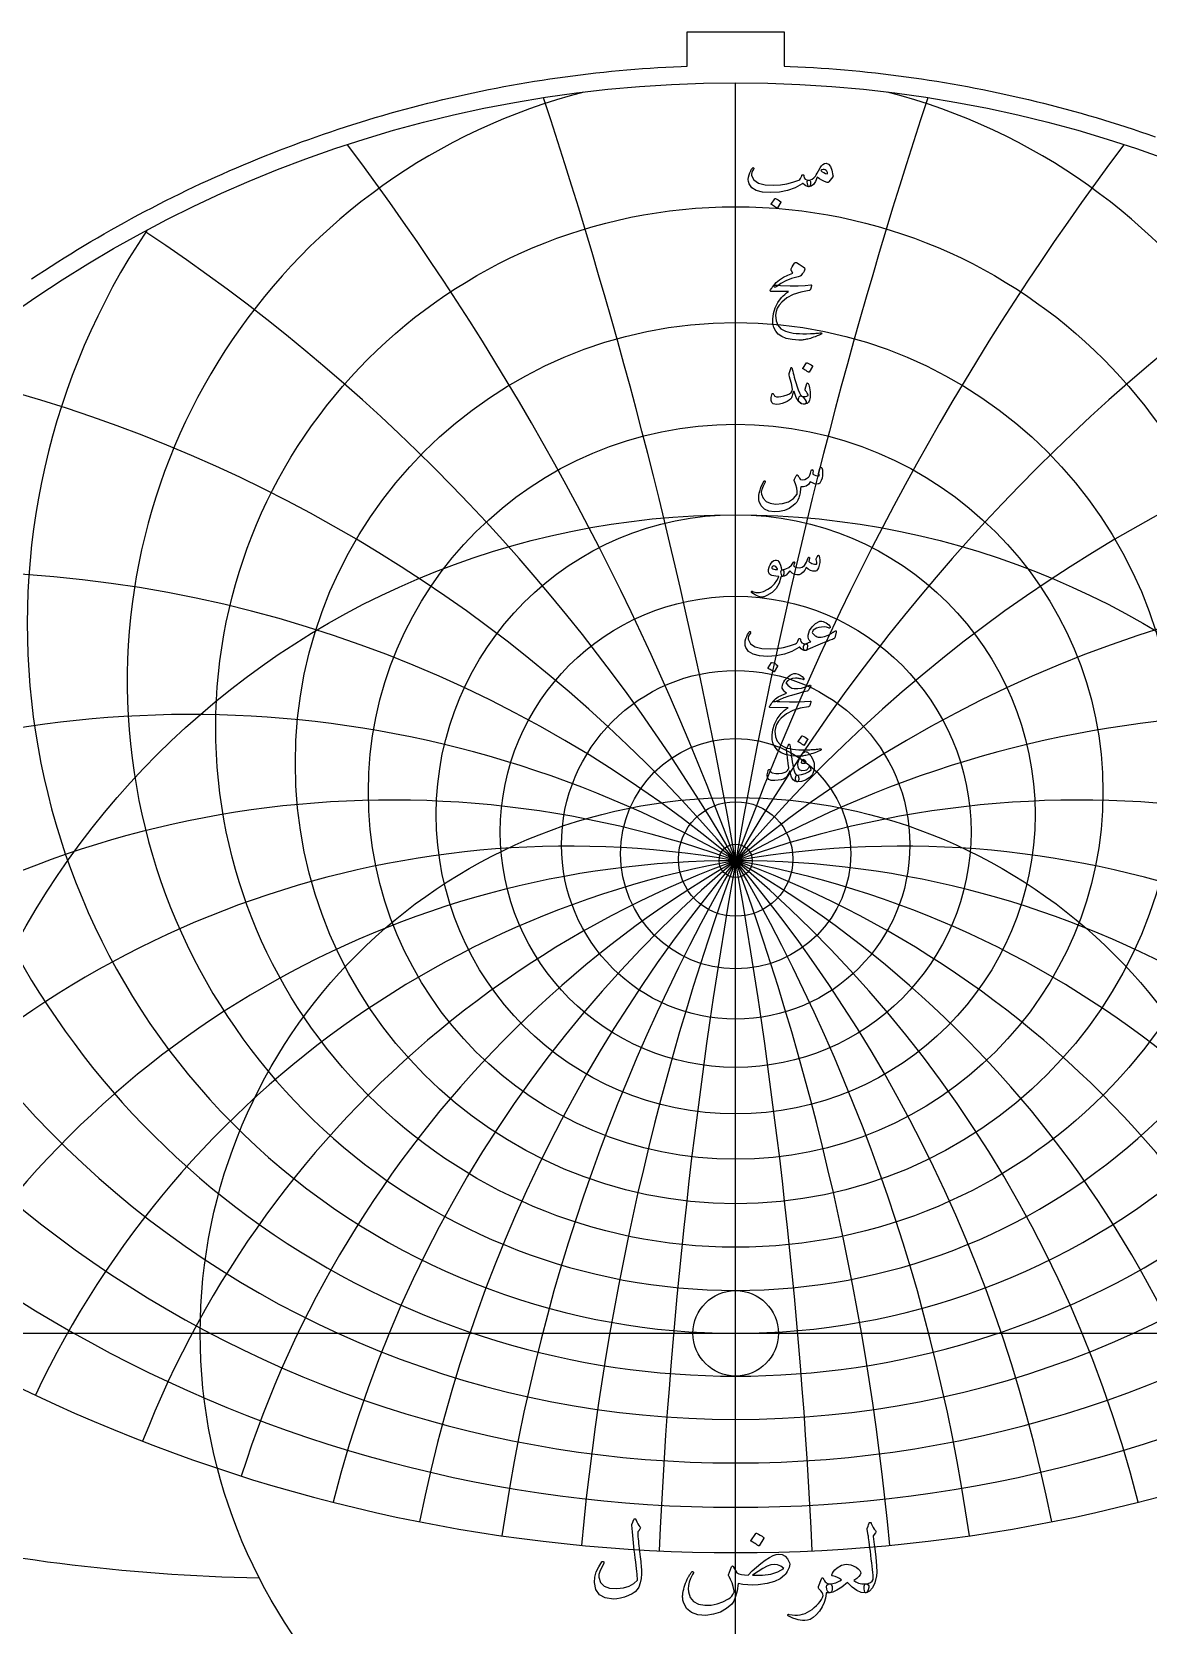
# Model space of a CAD drawing. Header units: millimetres. Extents: x -59 to 59, y -59 to 61.
# Drawn here: x -32.9 to 19.3, y -13.7 to 60.9 of the extents above; entities that cross this region are included whole.
import ezdxf

# ---------------------------------------------------------------- set-up
doc = ezdxf.new("R2010")
doc.units = ezdxf.units.MM
for name, color, linetype in [('CUT_INNER', 6, 'Continuous'), ('CUT_OUTER', 1, 'Continuous'), ('ENGRAVE', 7, 'Continuous'), ('ENGRAVE_FINE', 8, 'Continuous'), ('TEXT', 5, 'Continuous')]:
    doc.layers.add(name, color=color, linetype=linetype)

msp = doc.modelspace()

# ---------------------------------------------------------------- linework, layer by layer
at = {"layer": 'CUT_INNER'}
msp.add_circle((0, 0), 2, dxfattribs=at)
at = {"layer": 'CUT_OUTER'}
msp.add_lwpolyline([(-32.9592, 49.3269), (-32.6559, 49.5282), (-32.3514, 49.7277), (-32.0457, 49.9252), (-31.7387, 50.1209), (-31.4306, 50.3147), (-31.1213, 50.5066), (-30.8108, 50.6967), (-30.4991, 50.8847), (-30.1863, 51.0709), (-29.8724, 51.2552), (-29.5574, 51.4375), (-29.2412, 51.6179), (-28.9239, 51.7964), (-28.6056, 51.9729), (-28.2861, 52.1474), (-27.9656, 52.32), (-27.6441, 52.4906), (-27.3215, 52.6592), (-26.9978, 52.8259), (-26.6732, 52.9905), (-26.3475, 53.1532), (-26.0209, 53.3139), (-25.6933, 53.4725), (-25.3647, 53.6292), (-25.0352, 53.7838), (-24.7047, 53.9364), (-24.3733, 54.087), (-24.0409, 54.2355), (-23.7077, 54.382), (-23.3736, 54.5264), (-23.0386, 54.6688), (-22.7027, 54.8092), (-22.366, 54.9474), (-22.0284, 55.0836), (-21.69, 55.2177), (-21.3508, 55.3498), (-21.0108, 55.4798), (-20.6699, 55.6076), (-20.3283, 55.7334), (-19.986, 55.8571), (-19.6429, 55.9787), (-19.299, 56.0982), (-18.9545, 56.2155), (-18.6092, 56.3308), (-18.2632, 56.4439), (-17.9165, 56.5549), (-17.5692, 56.6637), (-17.2211, 56.7705), (-16.8725, 56.8751), (-16.5232, 56.9775), (-16.1733, 57.0779), (-15.8227, 57.176), (-15.4716, 57.272), (-15.1199, 57.3659), (-14.7676, 57.4576), (-14.4148, 57.5471), (-14.0614, 57.6345), (-13.7075, 57.7197), (-13.3531, 57.8027), (-12.9982, 57.8835), (-12.6428, 57.9622), (-12.2869, 58.0387), (-11.9305, 58.113), (-11.5737, 58.1851), (-11.2165, 58.255), (-10.8588, 58.3227), (-10.5008, 58.3883), (-10.1423, 58.4516), (-9.7835, 58.5127), (-9.4243, 58.5717), (-9.0647, 58.6284), (-8.7048, 58.6829), (-8.3446, 58.7352), (-7.984, 58.7853), (-7.6232, 58.8332), (-7.262, 58.8788), (-6.9006, 58.9223), (-6.5389, 58.9635), (-6.177, 59.0025), (-5.8149, 59.0393), (-5.4525, 59.0739), (-5.0899, 59.1062), (-4.7272, 59.1364), (-4.3642, 59.1643), (-4.0011, 59.1899), (-3.6379, 59.2134), (-3.2745, 59.2346), (-2.9109, 59.2535), (-2.5473, 59.2703), (-2.275, 59.2812), (-2.275, 60.885), (2.275, 60.885), (2.275, 59.2812), (2.5473, 59.2703), (2.9109, 59.2535), (3.2745, 59.2346), (3.6379, 59.2134), (4.0011, 59.1899), (4.3642, 59.1643), (4.7272, 59.1364), (5.0899, 59.1062), (5.4525, 59.0739), (5.8149, 59.0393), (6.177, 59.0025), (6.5389, 58.9635), (6.9006, 58.9223), (7.262, 58.8788), (7.6232, 58.8332), (7.984, 58.7853), (8.3446, 58.7352), (8.7048, 58.6829), (9.0647, 58.6284), (9.4243, 58.5717), (9.7835, 58.5127), (10.1423, 58.4516), (10.5008, 58.3883), (10.8588, 58.3227), (11.2165, 58.255), (11.5737, 58.1851), (11.9305, 58.113), (12.2869, 58.0387), (12.6428, 57.9622), (12.9982, 57.8835), (13.3531, 57.8027), (13.7075, 57.7197), (14.0614, 57.6345), (14.4148, 57.5471), (14.7676, 57.4576), (15.1199, 57.3659), (15.4716, 57.272), (15.8227, 57.176), (16.1733, 57.0779), (16.5232, 56.9775), (16.8725, 56.8751), (17.2211, 56.7705), (17.5692, 56.6637), (17.9165, 56.5549), (18.2632, 56.4439), (18.6092, 56.3308), (18.9545, 56.2155), (19.299, 56.0982), (19.6429, 55.9787)], dxfattribs=at)
at = {"layer": 'ENGRAVE'}
for points in [[(0, -58.5), (0, 58.5)], [(-58.5, 0), (58.5, 0)]]:
    msp.add_lwpolyline(points, dxfattribs=at)
for centre, radius in [((0, 0), 58.5), ((0, 28.3656), 24.3408), ((0, 26.6768), 20.6117), ((0, 25.3344), 17.1948), ((0, 0), 38.2935), ((0, 24.2771), 14.0164), ((0, 23.461), 11.0186), ((0, 22.8545), 8.155), ((0, 22.4356), 5.3862), ((0, 0), 25.0665), ((0, 22.1898), 2.6783), ((0, 22.1088), 0.78)]:
    msp.add_circle(centre, radius, dxfattribs=at)
for centre, radius, start, end in [((0, 30.4868), 28.48, 104.436571, 75.563429), ((0, 33.1631), 33.1631, 146.229962, 33.770038), ((0, 36.5742), 38.581, 167.806282, 12.193718), ((0, 40.9919), 45.0167, 184.422486, 355.577514), ((0, 46.8464), 52.9115, 198.487195, 341.512805), ((0, 54.8578), 62.9974, 210.960954, 329.039046), ((0, -22.1088), 44.2175, 30, 150), ((0, -22.1088), 44.2175, 30, 150), ((0, 66.3263), 76.587, 222.338487, 317.661513), ((-20.5316, 76.6248), 88.0869, 244.518396, 268.848651)]:
    msp.add_arc(centre, radius, start, end, dxfattribs=at)
at = {"layer": 'ENGRAVE_FINE'}
for centre, radius, start, end in [((-250.7699, -22.1088), 254.6384, 2.685823, 18.290137), ((-250.7699, -22.1088), 254.6384, 2.685823, 18.290137), ((250.7699, -22.1088), 254.6384, 161.709863, 177.314177), ((250.7699, -22.1088), 254.6384, 161.709863, 177.314177), ((-121.4866, -22.1088), 129.2833, 5.410047, 36.950622), ((-121.4866, -22.1088), 129.2833, 5.410047, 36.950622), ((121.4866, -22.1088), 129.2833, 143.049378, 174.589953), ((121.4866, -22.1088), 129.2833, 143.049378, 174.589953), ((-76.587, -22.1088), 88.435, 8.213211, 56.402398), ((-76.587, -22.1088), 88.435, 8.213211, 56.402398), ((76.587, -22.1088), 88.435, 123.597602, 171.786789), ((76.587, -22.1088), 88.435, 123.597602, 171.786789), ((-52.6964, -22.1088), 68.7902, 11.140372, 77.171494), ((-52.6964, -22.1088), 68.7902, 11.140372, 77.171494), ((52.6964, -22.1088), 68.7902, 102.828506, 168.859628), ((52.6964, -22.1088), 68.7902, 102.828506, 168.859628), ((-37.1029, -22.1088), 57.7219, 14.244026, 99.935714), ((-37.1029, -22.1088), 57.7219, 14.244026, 99.935714), ((37.1029, -22.1088), 57.7219, 80.064286, 165.755974), ((37.1029, -22.1088), 57.7219, 80.064286, 165.755974), ((-25.529, -22.1088), 51.058, 17.587954, 125.482575), ((-25.529, -22.1088), 51.058, 17.587954, 125.482575), ((25.529, -22.1088), 51.058, 54.517425, 162.412046), ((25.529, -22.1088), 51.058, 54.517425, 162.412046), ((-16.0939, -22.1088), 47.0553, 21.252599, 138.119191), ((-16.0939, -22.1088), 47.0553, 21.252599, 138.119191), ((16.0939, -22.1088), 47.0553, 41.880809, 158.747401), ((16.0939, -22.1088), 47.0553, 41.880809, 158.747401), ((-7.7967, -22.1088), 44.8996, 25.342886, 144.580376), ((-7.7967, -22.1088), 44.8996, 25.342886, 144.580376), ((7.7967, -22.1088), 44.8996, 35.419624, 154.657114), ((7.7967, -22.1088), 44.8996, 35.419624, 154.657114), ((0, 173.6444), 190.6937, 252.309853, 287.690147)]:
    msp.add_arc(centre, radius, start, end, dxfattribs=at)
at = {"layer": 'TEXT'}
for points in [[(0.7888, 54.5147), (0.8011, 54.5281), (0.8139, 54.5337), (0.8271, 54.5316), (0.8407, 54.5216), (0.8511, 54.5087), (0.8545, 54.494), (0.8511, 54.4775), (0.8407, 54.4594), (0.7879, 54.3776), (0.7542, 54.3019), (0.7395, 54.2323), (0.7438, 54.1687), (0.8522, 53.9599), (1.063, 53.8141), (1.3763, 53.7315), (1.7921, 53.7121), (2.1007, 53.7348), (2.3967, 53.7821), (2.6802, 53.8541), (2.9511, 53.9508), (2.9989, 53.9791), (3.0385, 54.0226), (3.0698, 54.0812), (3.093, 54.1549), (3.1007, 54.1759), (3.1137, 54.1904), (3.1319, 54.1984), (3.1552, 54.1999), (3.1719, 54.1927), (3.1838, 54.1783), (3.1909, 54.1564), (3.1933, 54.1272), (3.2095, 54.055), (3.2547, 54.001), (3.3289, 53.9651), (3.432, 53.9473), (3.4692, 53.9391), (3.4943, 53.9179), (3.5072, 53.8838), (3.5081, 53.8366), (3.4956, 53.7488), (3.4787, 53.6861), (3.4575, 53.6485), (3.432, 53.636), (3.3561, 53.6459), (3.2841, 53.6757), (3.216, 53.7255), (3.1518, 53.7951), (3.1464, 53.7979), (3.1371, 53.796), (3.1239, 53.7893), (3.1068, 53.7778), (2.7842, 53.5962), (2.4322, 53.4664), (2.0507, 53.3886), (1.6399, 53.3626), (1.2602, 53.3886), (0.9652, 53.4664), (0.7551, 53.5962), (0.6297, 53.7778), (0.6011, 53.8792), (0.5916, 53.9828), (0.6011, 54.0885), (0.6297, 54.1964), (0.6682, 54.2968), (0.7075, 54.3832), (0.7477, 54.4559), (0.7888, 54.5147)], [(4.2346, 54.7361), (4.343, 54.6976), (4.4327, 54.5891), (4.5039, 54.4105), (4.5564, 54.1618), (4.5583, 54.1439), (4.5573, 54.1281), (4.5532, 54.1145), (4.546, 54.103), (4.3557, 53.8643), (4.3425, 53.8498), (4.3272, 53.8409), (4.3097, 53.8377), (4.29, 53.8401), (4.1607, 53.8842), (4.0392, 53.9404), (3.9254, 54.0087), (3.8195, 54.0892), (3.7341, 53.8909), (3.6404, 53.7493), (3.5386, 53.6643), (3.4285, 53.636), (3.4162, 53.6405), (3.4035, 53.6541), (3.3903, 53.6768), (3.3766, 53.7086), (3.3557, 53.7873), (3.3481, 53.8505), (3.3539, 53.898), (3.3732, 53.93), (3.3844, 53.9376), (3.3974, 53.943), (3.4121, 53.9462), (3.4285, 53.9473), (3.5072, 53.9607), (3.5842, 53.9975), (3.6595, 54.0576), (3.733, 54.1411), (3.7652, 54.1895), (3.8134, 54.2691), (3.8776, 54.3798), (3.9579, 54.5216), (4.0206, 54.6155), (4.0876, 54.6825), (4.159, 54.7227), (4.2346, 54.7361)], [(3.9855, 54.3971), (4.0504, 54.343), (4.1239, 54.2985), (4.2061, 54.2635), (4.2969, 54.2379), (4.2919, 54.3061), (4.2736, 54.3616), (4.2418, 54.4047), (4.1966, 54.4351), (4.1445, 54.4509), (4.0919, 54.4498), (4.039, 54.4319), (3.9855, 54.3971)], [(1.8371, 53.0789), (1.8414, 53.0833), (1.8475, 53.0859), (1.8553, 53.0867), (1.8648, 53.0859), (1.932, 53.0586), (1.9954, 53.0253), (2.0548, 52.986), (2.1104, 52.9406), (2.1158, 52.9336), (2.1182, 52.9267), (2.1175, 52.9198), (2.1139, 52.9129), (1.9513, 52.6499), (1.9452, 52.6437), (1.9374, 52.6422), (1.9279, 52.6454), (1.9167, 52.6534), (1.9069, 52.6603), (1.8916, 52.6707), (1.8706, 52.6845), (1.844, 52.7018), (1.8114, 52.7226), (1.7722, 52.7468), (1.7266, 52.7745), (1.6745, 52.8056), (1.6676, 52.8108), (1.6641, 52.816), (1.6641, 52.8212), (1.6676, 52.8264)], [(2.92, 49.4254), (2.6177, 49.3465), (2.3509, 49.2447), (2.1195, 49.1199), (1.9236, 48.9722), (1.8935, 48.9495), (1.8656, 48.9368), (1.8399, 48.9339), (1.8163, 48.9411), (1.7889, 48.9737), (1.793, 49.0198), (1.8287, 49.0793), (1.8959, 49.1521), (2.0548, 49.284), (2.2375, 49.4029), (2.444, 49.5089), (2.6743, 49.6019), (2.6086, 49.6988), (2.5963, 49.723), (2.5904, 49.7472), (2.5911, 49.7714), (2.5982, 49.7956), (2.6447, 49.888), (2.6873, 49.9643), (2.726, 50.0246), (2.7608, 50.0689), (2.7831, 50.0899), (2.8049, 50.1009), (2.8263, 50.102), (2.8473, 50.0932), (2.9691, 50.0244), (3.0713, 49.96), (3.1541, 49.8998), (3.2175, 49.8441), (3.2298, 49.8261), (3.2357, 49.8034), (3.235, 49.7759), (3.2279, 49.7437), (3.2056, 49.6933), (3.1699, 49.6322), (3.1208, 49.5601), (3.0584, 49.4773), (3.0419, 49.465), (3.0134, 49.4523), (2.9727, 49.4391), (2.92, 49.4254)], [(2.1035, 49.0241), (2.5474, 49.0085), (2.9312, 49.0068), (3.2549, 49.0189), (3.5185, 49.0449), (3.5266, 49.0458), (3.5336, 49.0453), (3.5396, 49.0433), (3.5444, 49.0397), (3.548, 49.0348), (3.5501, 49.0289), (3.5506, 49.0218), (3.5496, 49.0137), (3.5428, 48.9822), (3.5362, 48.9532), (3.5298, 48.9268), (3.5237, 48.903), (3.5177, 48.8818), (3.512, 48.8632), (3.5065, 48.8472), (3.5012, 48.8338), (3.4899, 48.8124), (3.477, 48.7966), (3.4623, 48.7865), (3.4458, 48.7819), (3.0462, 48.7095), (2.6985, 48.596), (2.4027, 48.4414), (2.1588, 48.2457), (2.0356, 48.1049), (1.9461, 47.9559), (1.8903, 47.7987), (1.8682, 47.6333), (1.8894, 47.3736), (1.9737, 47.1619), (2.1212, 46.9983), (2.3318, 46.8826), (2.441, 46.8475), (2.561, 46.8186), (2.6918, 46.7957), (2.8335, 46.7788), (2.9857, 46.7678), (3.1483, 46.7624), (3.3213, 46.7626), (3.5047, 46.7684), (3.5698, 46.7721), (3.634, 46.7762), (3.697, 46.7807), (3.7589, 46.7857), (3.8194, 46.7911), (3.8779, 46.7969), (3.9344, 46.8032), (3.989, 46.8099), (4.0057, 46.8108), (4.0176, 46.8065), (4.0247, 46.7969), (4.0271, 46.7822), (4.0258, 46.7652), (4.0219, 46.752), (4.0154, 46.7427), (4.0063, 46.7373), (3.9086, 46.696), (3.816, 46.6586), (3.7287, 46.625), (3.6465, 46.5954), (3.5697, 46.5695), (3.4986, 46.547), (3.4331, 46.528), (3.3732, 46.5124), (3.3169, 46.5009), (3.262, 46.4908), (3.2087, 46.4819), (3.157, 46.4743), (3.1065, 46.4685), (3.0571, 46.4648), (3.0087, 46.4633), (2.9615, 46.464), (2.6389, 46.489), (2.3699, 46.5435), (2.1545, 46.6274), (1.9928, 46.7407), (1.8741, 46.8824), (1.7912, 47.0478), (1.7443, 47.237), (1.7333, 47.45), (1.7672, 47.7142), (1.8483, 47.9706), (1.9766, 48.2193), (2.1519, 48.4602), (2.2205, 48.5331), (2.2981, 48.6029), (2.3848, 48.6697), (2.4806, 48.7335), (1.6433, 48.7404), (1.6232, 48.7491), (1.6148, 48.7646), (1.618, 48.7871), (1.633, 48.8165), (1.6611, 48.8593), (1.6866, 48.8978), (1.7095, 48.932), (1.7298, 48.9618), (1.7476, 48.9871), (1.7627, 49.0077), (1.7752, 49.0235), (1.7852, 49.0345), (1.8077, 49.0364), (1.8682, 49.0354), (1.9668, 49.0313), (2.1035, 49.0241)], [(2.6518, 45.0986), (2.6717, 45.0079), (2.6934, 44.9157), (2.7167, 44.8219), (2.7418, 44.7267), (2.7686, 44.6295), (2.7971, 44.5299), (2.8274, 44.428), (2.8594, 44.3236), (2.9241, 44.136), (2.9831, 43.995), (3.0365, 43.9007), (3.0843, 43.8531), (3.126, 43.8248), (3.1682, 43.7848), (3.2108, 43.7331), (3.2538, 43.6698), (3.2945, 43.5913), (3.3057, 43.5322), (3.2876, 43.4927), (3.24, 43.4726), (3.0862, 43.4881), (2.9502, 43.5902), (2.832, 43.7787), (2.7314, 44.0538), (2.7293, 44.0583), (2.7262, 44.0616), (2.7223, 44.0635), (2.7176, 44.0642), (2.7141, 44.0635), (2.7107, 44.0616), (2.7072, 44.0583), (2.7037, 44.0538), (2.694, 44.0092), (2.6821, 43.9621), (2.6681, 43.9124), (2.6518, 43.86), (2.6341, 43.8105), (2.6155, 43.7692), (2.5961, 43.7361), (2.5757, 43.7113), (2.5026, 43.6475), (2.4114, 43.5911), (2.302, 43.542), (2.1744, 43.5002), (2.0447, 43.4693), (1.9322, 43.4561), (1.8371, 43.4607), (1.7592, 43.4829), (1.6926, 43.5387), (1.6624, 43.6369), (1.6684, 43.7774), (1.7108, 43.9604), (1.7149, 43.9664), (1.7203, 43.9708), (1.727, 43.9733), (1.735, 43.9742), (1.7445, 43.9731), (1.7523, 43.9699), (1.7584, 43.9645), (1.7627, 43.9569), (1.7791, 43.9186), (1.7973, 43.8869), (1.8172, 43.8616), (1.8388, 43.8427), (1.9063, 43.8177), (1.998, 43.8116), (2.1139, 43.8246), (2.254, 43.8566), (2.4034, 43.9046), (2.5195, 43.9586), (2.6023, 44.0188), (2.6518, 44.0849), (2.6601, 44.152), (2.6467, 44.2666), (2.6116, 44.4287), (2.555, 44.6385), (2.5277, 44.749), (2.5117, 44.8383), (2.507, 44.9064), (2.5135, 44.9533), (2.5792, 45.1401), (2.5863, 45.1598), (2.5939, 45.1739), (2.6019, 45.1823), (2.6103, 45.1851), (2.6207, 45.1797), (2.6311, 45.1635), (2.6415, 45.1364), (2.6518, 45.0986)], [(3.3196, 45.3961), (3.3239, 45.4005), (3.3299, 45.4031), (3.3377, 45.4039), (3.3472, 45.4031), (3.4145, 45.3758), (3.4778, 45.3425), (3.5373, 45.3032), (3.5929, 45.2578), (3.5983, 45.2508), (3.6007, 45.2439), (3.6, 45.237), (3.5963, 45.2301), (3.4337, 44.9671), (3.4277, 44.9609), (3.4199, 44.9594), (3.4104, 44.9626), (3.3991, 44.9706), (3.3894, 44.9775), (3.3741, 44.9879), (3.3531, 45.0017), (3.3265, 45.019), (3.2938, 45.0398), (3.2547, 45.064), (3.2091, 45.0917), (3.157, 45.1228), (3.15, 45.128), (3.1466, 45.1332), (3.1466, 45.1384), (3.15, 45.1436)], [(3.3507, 43.9811), (3.3304, 44.0151), (3.3109, 44.0443), (3.2923, 44.0687), (3.2746, 44.0884), (3.2618, 44.1052), (3.2547, 44.1247), (3.2532, 44.1468), (3.2573, 44.1714), (3.3299, 44.4343), (3.3401, 44.4573), (3.3533, 44.4638), (3.3695, 44.4538), (3.3888, 44.4274), (3.4177, 44.3714), (3.4424, 44.3037), (3.4627, 44.2244), (3.4787, 44.1334), (3.488, 44.046), (3.4917, 43.9604), (3.4897, 43.8765), (3.4822, 43.7943), (3.4698, 43.7227), (3.4536, 43.6602), (3.4335, 43.6068), (3.4095, 43.5625), (3.3799, 43.5296), (3.3395, 43.5037), (3.2882, 43.4847), (3.2261, 43.4726), (3.1626, 43.4702), (3.1033, 43.4803), (3.0484, 43.503), (2.9978, 43.5383), (2.9587, 43.5831), (2.9381, 43.6343), (2.9362, 43.692), (2.9528, 43.7563), (2.9794, 43.8088), (3.0108, 43.8419), (3.0469, 43.8555), (3.0878, 43.8497), (3.182, 43.827), (3.2642, 43.8246), (3.3343, 43.8425), (3.3922, 43.8808), (3.3935, 43.891), (3.387, 43.9111), (3.3728, 43.9411), (3.3507, 43.9811)], [(3.9475, 40.4788), (3.9535, 40.494), (3.9613, 40.5048), (3.9708, 40.5113), (3.9821, 40.5134), (3.9966, 40.5117), (4.0089, 40.5065), (4.0191, 40.4979), (4.0271, 40.4858), (4.0467, 40.4425), (4.0608, 40.3889), (4.0692, 40.3249), (4.072, 40.2505), (4.0645, 40.129), (4.0418, 40.0135), (4.0039, 39.9041), (3.951, 39.8007), (3.9328, 39.7759), (3.9129, 39.7566), (3.8913, 39.743), (3.8679, 39.735), (3.7834, 39.7296), (3.6923, 39.7445), (3.5948, 39.7798), (3.4908, 39.8353), (3.4032, 39.7153), (3.2997, 39.6355), (3.1801, 39.596), (3.0445, 39.5966), (3.0401, 39.5236), (3.0337, 39.4535), (3.0254, 39.3861), (3.0151, 39.3216), (3.0029, 39.2594), (2.9887, 39.1992), (2.9726, 39.1409), (2.9546, 39.0846), (2.9126, 38.983), (2.856, 38.8891), (2.7846, 38.8031), (2.6985, 38.7248), (2.4972, 38.5907), (2.2843, 38.4964), (2.0596, 38.442), (1.8232, 38.4273), (1.5571, 38.4634), (1.3467, 38.5579), (1.1921, 38.7107), (1.0933, 38.922), (1.0799, 38.9981), (1.0777, 39.0881), (1.0868, 39.1918), (1.1071, 39.3095), (1.1397, 39.4383), (1.1858, 39.5724), (1.2453, 39.7117), (1.3181, 39.8561), (1.324, 39.8652), (1.3311, 39.8717), (1.3395, 39.8756), (1.3493, 39.8769), (1.359, 39.876), (1.3674, 39.8734), (1.3746, 39.8691), (1.3804, 39.863), (1.3843, 39.8542), (1.3856, 39.8449), (1.3843, 39.8351), (1.3804, 39.825), (1.2879, 39.6327), (1.2282, 39.4747), (1.2014, 39.3508), (1.2074, 39.261), (1.2948, 39.0632), (1.4323, 38.9194), (1.62, 38.8297), (1.8578, 38.794), (2.1904, 38.8152), (2.4719, 38.8995), (2.7024, 39.047), (2.8819, 39.2576), (2.8813, 39.3964), (2.8586, 39.543), (2.8138, 39.6974), (2.747, 39.8596), (2.7386, 39.876), (2.734, 39.8907), (2.7334, 39.9037), (2.7366, 39.9149), (2.7552, 39.9535), (2.7729, 39.9897), (2.7898, 40.0236), (2.8058, 40.055), (2.8209, 40.0837), (2.8352, 40.1091), (2.8486, 40.1313), (2.8612, 40.1502), (2.8683, 40.1582), (2.8759, 40.1614), (2.8839, 40.1599), (2.8923, 40.1536), (2.8966, 40.1489), (2.9027, 40.1415), (2.9105, 40.1316), (2.92, 40.119), (2.9308, 40.1039), (2.9425, 40.0862), (2.955, 40.0658), (2.9684, 40.0429), (2.9956, 39.9988), (3.0186, 39.9668), (3.0372, 39.9469), (3.0514, 39.9391), (3.1414, 39.9316), (3.2313, 39.9469), (3.3213, 39.9852), (3.4112, 40.0464), (3.4439, 40.087), (3.4761, 40.1536), (3.5079, 40.2462), (3.5393, 40.3647), (3.5423, 40.3759), (3.5479, 40.3854), (3.5561, 40.3932), (3.5669, 40.3993), (3.5771, 40.4032), (3.5868, 40.4045), (3.5961, 40.4032), (3.605, 40.3993), (3.6182, 40.3776), (3.6231, 40.337), (3.6199, 40.2773), (3.6084, 40.1986), (3.6783, 40.1558), (3.7529, 40.1277), (3.8322, 40.1143), (3.9164, 40.1156), (3.9153, 40.1409), (3.912, 40.1614), (3.9066, 40.1772), (3.8991, 40.1882), (3.8904, 40.1986), (3.8852, 40.209), (3.8835, 40.2194), (3.8852, 40.2297)], [(2.1191, 35.371), (2.038, 35.0863), (1.902, 34.8478), (1.711, 34.6555), (1.4652, 34.5096), (1.4308, 34.4948), (1.3968, 34.4815), (1.3633, 34.4697), (1.3302, 34.4594), (1.2978, 34.4509), (1.2662, 34.4443), (1.2355, 34.4396), (1.2057, 34.4369), (1.1313, 34.4475), (1.0327, 34.4862), (0.9099, 34.5531), (0.7629, 34.648), (0.7471, 34.6616), (0.7378, 34.6748), (0.735, 34.6875), (0.7386, 34.6999), (0.7469, 34.7094), (0.7577, 34.7137), (0.7711, 34.7128), (0.7871, 34.7068), (0.94, 34.6573), (1.1114, 34.6575), (1.3015, 34.7074), (1.5101, 34.8071), (1.6805, 34.9228), (1.8215, 35.0588), (1.9331, 35.2151), (2.0153, 35.3918), (2.0146, 35.3981), (2.0127, 35.4031), (2.0094, 35.4067), (2.0049, 35.4091), (1.8857, 35.416), (1.7843, 35.4299), (1.7006, 35.4506), (1.6347, 35.4783), (1.5837, 35.5211), (1.5517, 35.5804), (1.5387, 35.656), (1.5447, 35.7482), (1.5467, 35.7604), (1.5491, 35.7728), (1.5519, 35.7855), (1.5551, 35.7983), (1.5588, 35.8116), (1.5629, 35.8256), (1.5675, 35.8402), (1.5724, 35.8554), (1.6131, 35.9542), (1.6624, 36.0362), (1.7203, 36.1013), (1.7869, 36.1495), (1.855, 36.1759), (1.9175, 36.1754), (1.9744, 36.1482), (2.0256, 36.0941), (2.0704, 36.0189), (2.1043, 35.9315), (2.1275, 35.8321), (2.1398, 35.7205), (2.1466, 35.7206), (2.1532, 35.7209), (2.1596, 35.7214), (2.1658, 35.7222), (2.1719, 35.723), (2.1783, 35.7235), (2.1849, 35.7238), (2.1917, 35.7239), (2.2151, 35.719), (2.2332, 35.704), (2.2462, 35.6792), (2.254, 35.6444), (2.2572, 35.6061), (2.2566, 35.5674), (2.252, 35.5282), (2.2436, 35.4887), (2.2326, 35.4539), (2.2202, 35.429), (2.2066, 35.4141), (2.1917, 35.4091), (2.126, 35.4091), (2.1255, 35.4028), (2.1242, 35.3944), (2.1221, 35.3838), (2.1191, 35.371)], [(1.953, 35.7585), (1.9167, 35.8219), (1.8769, 35.8666), (1.8336, 35.8928), (1.7869, 35.9004), (1.759, 35.893), (1.7342, 35.8814), (1.7123, 35.8653), (1.6935, 35.845), (1.6875, 35.8342), (1.6866, 35.8225), (1.6909, 35.81), (1.7004, 35.7966), (1.7361, 35.7652), (1.7878, 35.7438), (1.8555, 35.7324), (1.9391, 35.7309), (1.9478, 35.7326), (1.953, 35.7378), (1.9547, 35.7464), (1.953, 35.7585)], [(3.8662, 36.3951), (3.8738, 36.4003), (3.8826, 36.3986), (3.8928, 36.3899), (3.9042, 36.3744), (3.9166, 36.348), (3.9259, 36.3104), (3.9321, 36.2615), (3.9354, 36.2014), (3.9365, 36.133), (3.9328, 36.0664), (3.9244, 36.0016), (3.9112, 35.9384), (3.8727, 35.8156), (3.8299, 35.7274), (3.7827, 35.6738), (3.7313, 35.6547), (3.6095, 35.6619), (3.4969, 35.6937), (3.3933, 35.7501), (3.2988, 35.8312), (3.2339, 35.7034), (3.157, 35.6037), (3.0679, 35.5321), (2.9667, 35.4887), (2.8605, 35.4792), (2.753, 35.506), (2.6443, 35.5691), (2.5342, 35.6686), (2.4451, 35.5551), (2.3578, 35.474), (2.2721, 35.4253), (2.1882, 35.4091), (2.1714, 35.4186), (2.1554, 35.4472), (2.1402, 35.4947), (2.126, 35.5613), (2.1208, 35.6271), (2.1294, 35.6755), (2.1519, 35.7066), (2.1882, 35.7205), (2.3478, 35.7566), (2.4875, 35.8269), (2.6073, 35.9313), (2.7072, 36.0699), (2.7126, 36.0775), (2.7184, 36.0829), (2.7247, 36.0861), (2.7314, 36.0872), (2.7396, 36.0863), (2.747, 36.0837), (2.7535, 36.0794), (2.7591, 36.0734), (2.7623, 36.0548), (2.7548, 36.0232), (2.7364, 35.9787), (2.7072, 35.9211), (2.7455, 35.8768), (2.8049, 35.8442), (2.8856, 35.8232), (2.9874, 35.8139), (3.1144, 35.8405), (3.2253, 35.9272), (3.3202, 36.074), (3.3991, 36.2809), (3.403, 36.2915), (3.4078, 36.2991), (3.4134, 36.3036), (3.4199, 36.3052), (3.4296, 36.3043), (3.4381, 36.3017), (3.4452, 36.2974), (3.451, 36.2913), (3.4554, 36.2827), (3.4579, 36.274), (3.4588, 36.2654), (3.4579, 36.2567), (3.4234, 36.1114), (3.4638, 36.0755), (3.5124, 36.044), (3.5693, 36.0167), (3.6344, 35.9938), (3.6977, 35.9789), (3.746, 35.9756), (3.779, 35.9841), (3.797, 36.0042), (3.8028, 36.0349), (3.7996, 36.0786), (3.7873, 36.1352), (3.7659, 36.2048), (3.7695, 36.2245), (3.7875, 36.2628), (3.8197, 36.3196), (3.8662, 36.3951)], [(0.6366, 32.8177), (0.6489, 32.8311), (0.6617, 32.8367), (0.6749, 32.8346), (0.6885, 32.8246), (0.6989, 32.8117), (0.7023, 32.7969), (0.6989, 32.7805), (0.6885, 32.7624), (0.6357, 32.6806), (0.602, 32.6049), (0.5873, 32.5353), (0.5916, 32.4717), (0.6999, 32.2629), (0.9108, 32.1171), (1.2241, 32.0345), (1.6399, 32.0151), (1.9484, 32.0378), (2.2445, 32.0851), (2.5279, 32.1571), (2.7989, 32.2538), (2.8467, 32.2821), (2.8862, 32.3256), (2.9176, 32.3842), (2.9407, 32.4579), (2.9485, 32.4789), (2.9615, 32.4934), (2.9796, 32.5014), (3.003, 32.5029), (3.0196, 32.4957), (3.0315, 32.4813), (3.0387, 32.4594), (3.0411, 32.4302), (3.0573, 32.358), (3.1025, 32.3039), (3.1766, 32.2681), (3.2798, 32.2503), (3.317, 32.2421), (3.342, 32.2209), (3.355, 32.1867), (3.3559, 32.1396), (3.3433, 32.0518), (3.3265, 31.9891), (3.3053, 31.9515), (3.2798, 31.9389), (3.2039, 31.9489), (3.1319, 31.9787), (3.0638, 32.0285), (2.9995, 32.0981), (2.9941, 32.1009), (2.9848, 32.099), (2.9716, 32.0923), (2.9546, 32.0808), (2.6319, 31.8992), (2.2799, 31.7694), (1.8985, 31.6916), (1.4877, 31.6656), (1.108, 31.6916), (0.813, 31.7694), (0.6028, 31.8992), (0.4774, 32.0808), (0.4489, 32.1822), (0.4394, 32.2858), (0.4489, 32.3915), (0.4774, 32.4994), (0.5159, 32.5997), (0.5553, 32.6862), (0.5955, 32.7589), (0.6366, 32.8177)], [(4.7086, 32.8073), (4.6394, 32.5306), (4.6316, 32.5171), (4.6187, 32.5046), (4.6005, 32.4929), (4.5772, 32.4821), (4.5254, 32.4638), (4.4703, 32.4436), (4.4121, 32.4215), (4.3505, 32.3974), (4.2858, 32.3715), (4.2178, 32.3442), (4.1465, 32.3153), (4.072, 32.2849), (3.2763, 31.9389), (3.24, 31.9469), (3.2106, 31.971), (3.1881, 32.011), (3.1725, 32.067), (3.1699, 32.1264), (3.1864, 32.1768), (3.2218, 32.2181), (3.2763, 32.2503), (3.2831, 32.2535), (3.2966, 32.2594), (3.3169, 32.2682), (3.3438, 32.2797), (3.3772, 32.2939), (3.4169, 32.3104), (3.4628, 32.3294), (3.515, 32.3507), (3.4478, 32.4196), (3.4052, 32.4951), (3.3872, 32.577), (3.3939, 32.6655), (3.4605, 32.8759), (3.5738, 33.0538), (3.7339, 33.1994), (3.9406, 33.3124), (3.9858, 33.323), (4.0383, 33.3202), (4.0982, 33.304), (4.1655, 33.2744), (4.2353, 33.2339), (4.2995, 33.1888), (4.3581, 33.1388), (4.4111, 33.0841), (4.426, 33.064), (4.4327, 33.0452), (4.4312, 33.0277), (4.4215, 33.0114), (4.4068, 32.9989), (4.3903, 32.9924), (4.3722, 32.992), (4.3523, 32.9976), (4.2487, 33.0303), (4.1386, 33.0452), (4.0221, 33.0424), (3.8991, 33.0218), (3.7877, 32.9885), (3.6993, 32.944), (3.6337, 32.8882), (3.5911, 32.8212), (3.5868, 32.7913), (3.5981, 32.7572), (3.6249, 32.7187), (3.6673, 32.6759), (3.7157, 32.6369), (3.7641, 32.6067), (3.8126, 32.585), (3.861, 32.5721), (4.0061, 32.5684), (4.1611, 32.5989), (4.3261, 32.6635), (4.501, 32.7624), (4.5199, 32.7742), (4.5382, 32.7857), (4.5562, 32.7967), (4.5737, 32.8073), (4.5906, 32.8173), (4.6066, 32.8264), (4.6217, 32.8346), (4.636, 32.8419), (4.6755, 32.8605), (4.7008, 32.861), (4.7119, 32.8432), (4.7086, 32.8073)], [(1.6849, 31.3819), (1.6892, 31.3863), (1.6952, 31.3889), (1.703, 31.3897), (1.7125, 31.3889), (1.7798, 31.3616), (1.8431, 31.3283), (1.9026, 31.289), (1.9582, 31.2436), (1.9636, 31.2366), (1.966, 31.2297), (1.9653, 31.2228), (1.9616, 31.2159), (1.799, 30.9529), (1.793, 30.9467), (1.7852, 30.9452), (1.7757, 30.9484), (1.7644, 30.9564), (1.7547, 30.9633), (1.7394, 30.9737), (1.7184, 30.9875), (1.6918, 31.0048), (1.6591, 31.0256), (1.62, 31.0498), (1.5744, 31.0775), (1.5223, 31.1086), (1.5153, 31.1138), (1.5119, 31.119), (1.5119, 31.1242), (1.5153, 31.1294)], [(3.5098, 30.3151), (3.5127, 30.2907), (3.4969, 30.2451), (3.4625, 30.1782), (3.4095, 30.0902), (3.3983, 30.076), (3.3853, 30.0643), (3.3706, 30.0552), (3.3542, 30.0487), (3.1327, 29.9877), (2.9355, 29.9328), (2.7626, 29.884), (2.6138, 29.8411), (2.4892, 29.8046), (2.3889, 29.7745), (2.3128, 29.751), (2.2609, 29.7339), (1.8423, 29.5471), (1.8129, 29.5449), (1.7904, 29.5488), (1.7748, 29.5587), (1.7662, 29.5747), (1.7659, 29.5806), (1.7688, 29.5877), (1.7746, 29.5962), (1.7835, 29.6059), (1.8687, 29.6859), (1.9962, 29.7702), (2.1662, 29.8589), (2.3785, 29.9519), (2.3208, 30.0012), (2.2721, 30.0487), (2.2326, 30.0946), (2.2021, 30.1387), (2.1833, 30.1869), (2.1787, 30.2451), (2.1885, 30.3132), (2.2125, 30.3912), (2.2514, 30.4725), (2.3059, 30.5538), (2.3759, 30.6351), (2.4616, 30.7164), (2.5548, 30.7867), (2.6441, 30.8349), (2.7295, 30.8611), (2.811, 30.8652), (2.9215, 30.8429), (3.0212, 30.7969), (3.11, 30.727), (3.1881, 30.6334), (3.195, 30.6217), (3.1985, 30.6109), (3.1985, 30.601), (3.195, 30.5919), (3.1874, 30.5835), (3.1786, 30.5789), (3.1684, 30.5783), (3.157, 30.5815), (3.106, 30.5977), (3.0571, 30.6118), (3.01, 30.6237), (2.9649, 30.6334), (2.922, 30.6408), (2.8815, 30.6455), (2.8433, 30.6477), (2.8075, 30.6472), (2.6585, 30.6297), (2.5333, 30.5876), (2.4319, 30.5208), (2.3543, 30.4293), (2.4369, 30.3205), (2.529, 30.2399), (2.6307, 30.1873), (2.7418, 30.1629), (2.9072, 30.1612), (3.0852, 30.1871), (3.2757, 30.2407), (3.4787, 30.322), (3.4871, 30.3242), (3.4951, 30.3238), (3.5027, 30.3207), (3.5098, 30.3151)], [(2.0741, 29.5574), (2.518, 29.5419), (2.9018, 29.5401), (3.2255, 29.5523), (3.4891, 29.5782), (3.4972, 29.5792), (3.5042, 29.5786), (3.5102, 29.5766), (3.515, 29.573), (3.5186, 29.5682), (3.5207, 29.5622), (3.5212, 29.5552), (3.5202, 29.5471), (3.5134, 29.5155), (3.5068, 29.4865), (3.5004, 29.4601), (3.4943, 29.4364), (3.4883, 29.4152), (3.4826, 29.3966), (3.4771, 29.3806), (3.4718, 29.3672), (3.4605, 29.3458), (3.4476, 29.33), (3.4329, 29.3198), (3.4164, 29.3153), (3.0168, 29.2428), (2.6691, 29.1293), (2.3733, 28.9747), (2.1294, 28.779), (2.0062, 28.6383), (1.9167, 28.4893), (1.8609, 28.3321), (1.8388, 28.1667), (1.86, 27.907), (1.9443, 27.6953), (2.0918, 27.5316), (2.3024, 27.4159), (2.4116, 27.3809), (2.5316, 27.3519), (2.6624, 27.329), (2.8041, 27.3121), (2.9563, 27.3011), (3.1189, 27.2957), (3.2919, 27.2959), (3.4752, 27.3017), (3.5404, 27.3054), (3.6046, 27.3095), (3.6676, 27.3141), (3.7295, 27.319), (3.79, 27.3244), (3.8485, 27.3303), (3.905, 27.3366), (3.9596, 27.3433), (3.9763, 27.3441), (3.9881, 27.3398), (3.9953, 27.3303), (3.9977, 27.3156), (3.9964, 27.2985), (3.9925, 27.2853), (3.986, 27.276), (3.9769, 27.2706), (3.8792, 27.2293), (3.7866, 27.1919), (3.6993, 27.1584), (3.6171, 27.1288), (3.5403, 27.1028), (3.4692, 27.0803), (3.4037, 27.0613), (3.3438, 27.0457), (3.2875, 27.0343), (3.2326, 27.0241), (3.1793, 27.0152), (3.1275, 27.0077), (3.0771, 27.0018), (3.0277, 26.9982), (2.9793, 26.9966), (2.9321, 26.9973), (2.6095, 27.0224), (2.3405, 27.0769), (2.1251, 27.1608), (1.9634, 27.2741), (1.8447, 27.4157), (1.7618, 27.5811), (1.7149, 27.7703), (1.7039, 27.9833), (1.7378, 28.2475), (1.8189, 28.504), (1.9471, 28.7526), (2.1225, 28.9935), (2.1911, 29.0664), (2.2687, 29.1362), (2.3554, 29.203), (2.4512, 29.2668), (1.6139, 29.2738), (1.5938, 29.2824), (1.5854, 29.298), (1.5886, 29.3205), (1.6036, 29.3499), (1.6317, 29.3927), (1.6572, 29.4312), (1.6801, 29.4653), (1.7004, 29.4952), (1.7182, 29.5205), (1.7333, 29.541), (1.7458, 29.5568), (1.7558, 29.5678), (1.7783, 29.5698), (1.8388, 29.5687), (1.9374, 29.5646), (2.0741, 29.5574)], [(3.093, 27.9426), (3.0973, 27.9469), (3.1033, 27.9495), (3.1111, 27.9504), (3.1206, 27.9495), (3.1879, 27.9223), (3.2512, 27.889), (3.3107, 27.8496), (3.3663, 27.8042), (3.3717, 27.7973), (3.3741, 27.7904), (3.3734, 27.7834), (3.3697, 27.7765), (3.2071, 27.5136), (3.2011, 27.5073), (3.1933, 27.5058), (3.1838, 27.509), (3.1725, 27.517), (3.1628, 27.524), (3.1474, 27.5343), (3.1265, 27.5482), (3.0999, 27.5655), (3.0672, 27.5862), (3.0281, 27.6104), (2.9825, 27.6381), (2.9303, 27.6693), (2.9234, 27.6745), (2.92, 27.6796), (2.92, 27.6848), (2.9234, 27.69)], [(2.8785, 26.1089), (2.9035, 26.0968), (2.9234, 26.0778), (2.9381, 26.0519), (2.9476, 26.019), (2.9539, 25.9783), (2.9554, 25.9394), (2.9522, 25.9022), (2.9442, 25.8668), (2.9323, 25.8365), (2.9174, 25.8149), (2.8994, 25.8019), (2.8785, 25.7976), (2.7749, 25.8263), (2.689, 25.8988), (2.6209, 26.0149), (2.5705, 26.1747), (2.5641, 26.2023), (2.5584, 26.2261), (2.5537, 26.2464), (2.5498, 26.2629), (2.5468, 26.2758), (2.5446, 26.285), (2.5433, 26.2905), (2.5429, 26.2923), (2.5377, 26.3025), (2.5325, 26.3053), (2.5273, 26.3007), (2.5221, 26.2889), (2.4633, 26.1561), (2.3976, 26.0519), (2.3249, 25.9762), (2.2453, 25.929), (2.1299, 25.8927), (1.9945, 25.8702), (1.8393, 25.8616), (1.6641, 25.8668), (1.5471, 25.9029), (1.4833, 25.9905), (1.4727, 26.1295), (1.5153, 26.32), (1.5251, 26.3429), (1.537, 26.3598), (1.551, 26.3706), (1.5672, 26.3753), (1.5832, 26.3738), (1.5966, 26.3658), (1.6075, 26.3513), (1.6157, 26.3304), (1.6332, 26.2856), (1.6546, 26.2517), (1.6799, 26.2285), (1.7091, 26.2162), (1.8728, 26.1911), (2.0282, 26.1885), (2.1755, 26.2084), (2.3145, 26.2508), (2.3749, 26.2824), (2.4244, 26.3252), (2.4631, 26.3792), (2.491, 26.4445), (2.4892, 26.4755), (2.4806, 26.5475), (2.465, 26.6606), (2.4425, 26.8147), (2.4311, 26.8972), (2.4209, 26.9717), (2.412, 27.0382), (2.4045, 27.0967), (2.398, 27.1467), (2.3924, 27.1879), (2.3876, 27.2203), (2.3837, 27.2437), (2.3805, 27.2796), (2.3811, 27.3112), (2.3857, 27.3384), (2.3941, 27.3614), (2.4075, 27.3898), (2.42, 27.4163), (2.4317, 27.4408), (2.4425, 27.4634), (2.4523, 27.4841), (2.4607, 27.5028), (2.4678, 27.5195), (2.4737, 27.5343), (2.4797, 27.5462), (2.4875, 27.5542), (2.497, 27.5583), (2.5083, 27.5586), (2.5206, 27.5538), (2.5299, 27.5464), (2.5362, 27.5365), (2.5394, 27.524), (2.5605, 27.347), (2.5822, 27.1793), (2.6046, 27.0209), (2.6276, 26.8718), (2.6511, 26.732), (2.6748, 26.6015), (2.6987, 26.4803), (2.7228, 26.3684), (2.752, 26.264), (2.7876, 26.1859), (2.8298, 26.1342), (2.8785, 26.1089)], [(3.2763, 27.2126), (3.3001, 27.2091), (3.3265, 27.1987), (3.3555, 27.1814), (3.387, 27.1572), (3.5222, 27.0132), (3.6162, 26.851), (3.6692, 26.6707), (3.6811, 26.4722), (3.6705, 26.3689), (3.6491, 26.2767), (3.6169, 26.1959), (3.5738, 26.1262), (3.4344, 25.9825), (3.272, 25.8797), (3.0867, 25.8181), (2.8785, 25.7976), (2.8575, 25.8026), (2.8395, 25.8175), (2.8246, 25.8423), (2.8127, 25.8771), (2.8083, 25.8964), (2.8054, 25.9161), (2.804, 25.9362), (2.8041, 25.9567), (2.8053, 25.977), (2.8071, 25.9965), (2.8096, 26.0151), (2.8127, 26.0328), (2.822, 26.0635), (2.8361, 26.0865), (2.8549, 26.1016), (2.8785, 26.1089), (3.0813, 26.1362), (3.2573, 26.1868), (3.4065, 26.2607), (3.5289, 26.358), (3.523, 26.4067), (3.5159, 26.4454), (3.5075, 26.4742), (3.4977, 26.493), (3.4861, 26.5092), (3.4752, 26.5198), (3.4653, 26.5248), (3.4562, 26.5241), (3.4499, 26.5219), (3.445, 26.5189), (3.4413, 26.515), (3.4389, 26.5103), (3.4056, 26.4419), (3.3645, 26.3892), (3.3157, 26.352), (3.259, 26.3304), (3.0945, 26.3176), (2.9814, 26.3624), (2.9198, 26.4646), (2.9096, 26.6244), (2.9234, 26.7161), (2.9511, 26.8113), (2.9926, 26.9099), (3.048, 27.0119), (3.1064, 27.0997), (3.1639, 27.1624), (3.2205, 27.2), (3.2763, 27.2126)], [(3.1621, 26.8389), (3.1278, 26.8292), (3.1007, 26.8035), (3.0811, 26.7617), (3.0687, 26.704), (3.069, 26.6949), (3.0696, 26.6884), (3.0707, 26.6846), (3.0722, 26.6833), (3.107, 26.6748), (3.1423, 26.6703), (3.1779, 26.6696), (3.214, 26.6729), (3.2458, 26.6796), (3.272, 26.6893), (3.2925, 26.7021), (3.3075, 26.7179), (3.2685, 26.7734), (3.2313, 26.8121), (3.1959, 26.834), (3.1621, 26.8389)], [(-4.7628, -8.7059), (-4.7547, -8.6918), (-4.7444, -8.6817), (-4.7317, -8.6757), (-4.7167, -8.6736), (-4.7017, -8.6762), (-4.689, -8.684), (-4.6786, -8.697), (-4.6706, -8.7152), (-4.6276, -8.821), (-4.5818, -8.9124), (-4.533, -8.9893), (-4.4814, -9.0519), (-4.4662, -9.0744), (-4.4618, -9.1003), (-4.4685, -9.1297), (-4.486, -9.1626), (-4.4973, -9.1785), (-4.508, -9.1937), (-4.5181, -9.2084), (-4.5276, -9.2226), (-4.5365, -9.2358), (-4.5449, -9.2479), (-4.5526, -9.2589), (-4.5599, -9.2687), (-4.572, -9.2866), (-4.5806, -9.3079), (-4.5858, -9.3327), (-4.5875, -9.361), (-4.5821, -9.4407), (-4.5748, -9.5276), (-4.5659, -9.6217), (-4.5552, -9.7231), (-4.5431, -9.8316), (-4.5299, -9.9474), (-4.5155, -10.0703), (-4.4999, -10.2005), (-4.4824, -10.3304), (-4.467, -10.4525), (-4.4536, -10.5668), (-4.4422, -10.6733), (-4.4326, -10.7724), (-4.4244, -10.8642), (-4.4176, -10.9488), (-4.4122, -11.0262), (-4.4062, -11.2554), (-4.4249, -11.4725), (-4.4685, -11.6775), (-4.5368, -11.8704), (-4.6034, -11.9837), (-4.7063, -12.0883), (-4.8456, -12.1843), (-5.0211, -12.2717), (-5.2114, -12.3441), (-5.3902, -12.3951), (-5.5574, -12.4248), (-5.7131, -12.4332), (-6.1029, -12.3795), (-6.382, -12.2325), (-6.5503, -11.992), (-6.608, -11.6582), (-6.5878, -11.4094), (-6.5226, -11.1658), (-6.4125, -10.9273), (-6.2574, -10.6941), (-6.2456, -10.6805), (-6.2332, -10.6722), (-6.2202, -10.669), (-6.2067, -10.671), (-6.1922, -10.6765), (-6.1813, -10.6837), (-6.1738, -10.6926), (-6.1698, -10.7033), (-6.1669, -10.7192), (-6.1675, -10.7345), (-6.1715, -10.7492), (-6.179, -10.7633), (-6.2848, -10.9694), (-6.3577, -11.145), (-6.3978, -11.29), (-6.405, -11.4045), (-6.328, -11.651), (-6.1617, -11.8231), (-5.906, -11.9208), (-5.5609, -11.9442), (-5.2498, -11.9105), (-4.9854, -11.8323), (-4.7677, -11.7098), (-4.5968, -11.5429), (-4.6004, -11.4623), (-4.6066, -11.3681), (-4.6154, -11.2605), (-4.6267, -11.1392), (-4.641, -11.0042), (-4.6585, -10.855), (-4.6791, -10.6916), (-4.7029, -10.5142), (-4.7253, -10.3311), (-4.7467, -10.1509), (-4.7669, -9.9736), (-4.7859, -9.7992), (-4.8035, -9.6276), (-4.8193, -9.459), (-4.8335, -9.2932), (-4.8459, -9.1303), (-4.8643, -8.9735), (-4.8634, -8.9556), (-4.8608, -8.9389), (-4.8565, -8.9233), (-4.8505, -8.9089)], [(6.1651, -9.0934), (6.1963, -9.0182), (6.2205, -8.9585), (6.2378, -8.9144), (6.2482, -8.8858), (6.2562, -8.8677), (6.2666, -8.8547), (6.2793, -8.8469), (6.2943, -8.8443), (6.3113, -8.8472), (6.3254, -8.8558), (6.3367, -8.8703), (6.345, -8.8904), (6.3834, -8.9893), (6.4292, -9.0784), (6.4826, -9.1577), (6.5434, -9.2272), (6.5604, -9.2494), (6.5653, -9.2745), (6.5581, -9.3024), (6.5388, -9.3333), (6.4373, -9.4763), (6.4442, -9.5403), (6.4511, -9.6031), (6.4581, -9.6648), (6.465, -9.7254), (6.4719, -9.7848), (6.4788, -9.843), (6.4857, -9.9001), (6.4927, -9.956), (6.5564, -10.4738), (6.5953, -10.8786), (6.6094, -11.1704), (6.5988, -11.3491), (6.5117, -11.6735), (6.3981, -11.913), (6.258, -12.0679), (6.0913, -12.1379), (6.0867, -12.1379), (6.0821, -12.1379), (6.0775, -12.1379), (6.0729, -12.1379), (6.0455, -12.112), (6.0279, -12.0526), (6.0201, -11.9598), (6.0221, -11.8335), (6.0265, -11.7868), (6.0394, -11.7528), (6.0611, -11.7314), (6.0913, -11.7228), (6.2084, -11.6994), (6.3058, -11.657), (6.3837, -11.5956), (6.4419, -11.5152), (6.438, -11.4186), (6.431, -11.3088), (6.4207, -11.1857), (6.4073, -11.0493), (6.391, -10.9002), (6.3721, -10.7391), (6.3507, -10.5658), (6.3266, -10.3804), (6.3044, -10.1982), (6.2839, -10.0344), (6.2652, -9.8891), (6.2482, -9.7623), (6.2335, -9.6539), (6.2217, -9.5639), (6.2127, -9.4924), (6.2067, -9.4394), (6.1605, -9.1764), (6.1591, -9.1505), (6.1594, -9.128), (6.1614, -9.109), (6.1651, -9.0934)], [(0.9433, -9.3656), (0.9491, -9.3598), (0.9572, -9.3563), (0.9676, -9.3552), (0.9802, -9.3563), (1.0699, -9.3927), (1.1544, -9.4371), (1.2337, -9.4895), (1.3078, -9.5501), (1.315, -9.5593), (1.3181, -9.5685), (1.3173, -9.5778), (1.3124, -9.587), (1.0956, -9.9376), (1.0875, -9.9459), (1.0771, -9.948), (1.0644, -9.9436), (1.0494, -9.933), (1.0365, -9.9237), (1.016, -9.9099), (0.988, -9.8914), (0.9526, -9.8684), (0.909, -9.8407), (0.8568, -9.8084), (0.796, -9.7715), (0.7265, -9.73), (0.7173, -9.7231), (0.7127, -9.7162), (0.7127, -9.7092), (0.7173, -9.7023)], [(2.0228, -10.3251), (2.1836, -10.3487), (2.3203, -10.4242), (2.4327, -10.5517), (2.521, -10.731), (2.5308, -10.7996), (2.5233, -10.8763), (2.4985, -10.9611), (2.4564, -11.0539), (2.4079, -11.1433), (2.3641, -11.2177), (2.3249, -11.277), (2.2903, -11.3214), (2.0885, -11.4875), (1.8152, -11.6167), (1.4704, -11.7089), (1.054, -11.7643), (0.8035, -11.7764), (0.5639, -11.7712), (0.3353, -11.7487), (0.1176, -11.7089), (0.0663, -12.0471), (0, -12.319), (-0.0813, -12.5245), (-0.1776, -12.6638), (-0.4302, -12.8786), (-0.7173, -13.0386), (-1.0391, -13.1438), (-1.3954, -13.1943), (-1.7705, -13.1767), (-2.07, -13.0686), (-2.2941, -12.8699), (-2.4425, -12.5808), (-2.4552, -12.5359), (-2.4656, -12.4891), (-2.4737, -12.4402), (-2.4794, -12.3893), (-2.4823, -12.3367), (-2.4817, -12.2827), (-2.4777, -12.2272), (-2.4702, -12.1702), (-2.4541, -12.0695), (-2.4333, -11.9701), (-2.4079, -11.8723), (-2.378, -11.7758), (-2.3436, -11.6811), (-2.3053, -11.5884), (-2.2629, -11.4977), (-2.2165, -11.4091), (-2.1959, -11.3731), (-2.1756, -11.3387), (-2.1555, -11.3062), (-2.1358, -11.2753), (-2.1166, -11.2462), (-2.0983, -11.2188), (-2.0809, -11.1931), (-2.0643, -11.1692), (-2.0525, -11.1557), (-2.0401, -11.1473), (-2.0271, -11.1441), (-2.0135, -11.1462), (-1.9991, -11.1516), (-1.9882, -11.1588), (-1.9807, -11.1678), (-1.9766, -11.1784), (-1.9755, -11.1906), (-1.9766, -11.2038), (-1.9801, -11.2182), (-1.9859, -11.2338), (-2.0196, -11.2848), (-2.0516, -11.341), (-2.0819, -11.4025), (-2.1104, -11.4691), (-2.1704, -11.6394), (-2.2073, -11.8), (-2.2211, -11.9508), (-2.2119, -12.0918), (-2.1257, -12.3596), (-1.9686, -12.5542), (-1.7405, -12.6756), (-1.4415, -12.7238), (-1.1526, -12.7102), (-0.8718, -12.6557), (-0.5991, -12.5603), (-0.3344, -12.4239), (-0.2546, -12.3671), (-0.1857, -12.2982), (-0.1277, -12.2172), (-0.0807, -12.1241), (-0.0752, -12.1111), (-0.0727, -12.0953), (-0.0729, -12.0765), (-0.0761, -12.0549), (-0.1168, -11.8485), (-0.1695, -11.6674), (-0.2344, -11.5117), (-0.3114, -11.3814), (-0.3267, -11.3575), (-0.3356, -11.3364), (-0.3382, -11.3183), (-0.3344, -11.303), (-0.1914, -10.9247), (-0.171, -10.8962), (-0.1511, -10.8844), (-0.1318, -10.8893), (-0.113, -10.9109), (0.0577, -11.2015), (0.1491, -11.2448), (0.2664, -11.2776), (0.4097, -11.3001), (0.5789, -11.3122), (0.7799, -11.1165), (0.9814, -10.9351), (1.1835, -10.7682), (1.3862, -10.6157), (1.5799, -10.4885), (1.7506, -10.3977), (1.8982, -10.3432), (2.0228, -10.3251)], [(2.2488, -11.0078), (2.1072, -10.8999), (1.9593, -10.8348), (1.8051, -10.8123), (1.6445, -10.8325), (1.4704, -10.8939), (1.2709, -10.9951), (1.046, -11.1361), (0.7957, -11.3168), (1.2515, -11.3183), (1.6457, -11.2672), (1.9781, -11.1637), (2.2488, -11.0078)], [(6.0913, -11.7228), (6.1588, -11.7329), (6.2044, -11.7631), (6.228, -11.8136), (6.2297, -11.8842), (6.2072, -11.9935), (6.1767, -12.0722), (6.138, -12.1203), (6.0913, -12.1379), (5.8789, -12.1186), (5.6658, -12.033), (5.4522, -11.881), (5.238, -11.6628), (4.9678, -11.8724), (4.7386, -12.0215), (4.5503, -12.11), (4.403, -12.1379), (4.3543, -12.127), (4.3142, -12.0941), (4.2828, -12.0393), (4.26, -11.9626), (4.2534, -11.8612), (4.275, -11.7873), (4.3249, -11.7412), (4.403, -11.7228), (4.4741, -11.7158), (4.5443, -11.7043), (4.6136, -11.6882), (4.6821, -11.6674), (4.7497, -11.6418), (4.8164, -11.6109), (4.8823, -11.5749), (4.9473, -11.5336), (4.8675, -11.4685), (4.7709, -11.416), (4.6576, -11.3762), (4.5276, -11.3491), (4.5157, -11.3442), (4.508, -11.3341), (4.5042, -11.3188), (4.5045, -11.2984), (4.5264, -11.2277), (4.5737, -11.1496), (4.6463, -11.064), (4.7444, -10.9709), (4.9488, -10.8483), (5.1653, -10.8036), (5.3939, -10.8368), (5.6347, -10.9478), (5.7367, -11.0187), (5.8076, -11.0885), (5.8474, -11.1571), (5.8561, -11.2246), (5.8307, -11.2972), (5.7684, -11.3768), (5.6693, -11.4633), (5.5332, -11.5567), (5.6303, -11.6294), (5.7558, -11.6813), (5.9094, -11.7124), (6.0913, -11.7228)], [(3.8818, -11.8519), (4.0248, -11.4829), (4.0406, -11.4535), (4.0559, -11.4391), (4.0706, -11.4396), (4.0847, -11.4552), (4.1234, -11.5198), (4.1608, -11.5752), (4.1972, -11.6213), (4.2323, -11.6582), (4.271, -11.6864), (4.3131, -11.7066), (4.3586, -11.7187), (4.4076, -11.7228), (4.4561, -11.7355), (4.4907, -11.7735), (4.5114, -11.8369), (4.5183, -11.9257), (4.5114, -12.0151), (4.4907, -12.0803), (4.4561, -12.1212), (4.4076, -12.1379), (4.3704, -12.1397), (4.3327, -12.1402), (4.2943, -12.1397), (4.2554, -12.1379), (4.2488, -12.1397), (4.2427, -12.1448), (4.2372, -12.1535), (4.2323, -12.1656), (4.2075, -12.3839), (4.147, -12.5958), (4.0507, -12.8013), (3.9187, -13.0005), (3.7713, -13.1738), (3.6292, -13.3015), (3.4923, -13.3837), (3.3605, -13.4203), (3.2365, -13.4298), (3.1229, -13.4307), (3.0197, -13.4229), (2.9269, -13.4065), (2.8815, -13.3938), (2.8329, -13.3788), (2.7811, -13.3615), (2.7262, -13.3419), (2.6684, -13.3194), (2.608, -13.2935), (2.545, -13.2641), (2.4794, -13.2312), (2.463, -13.2237), (2.4506, -13.215), (2.4422, -13.2052), (2.4379, -13.1943), (2.435, -13.1796), (2.4356, -13.1678), (2.4396, -13.1588), (2.4471, -13.1528), (2.4569, -13.1473), (2.4679, -13.1447), (2.48, -13.145), (2.4933, -13.1482), (2.6386, -13.1776), (2.7747, -13.192), (2.9015, -13.1914), (3.0191, -13.1758), (3.1355, -13.1451), (3.2492, -13.1038), (3.3604, -13.0517), (3.4689, -12.989), (3.5751, -12.9159), (3.6794, -12.8327), (3.7816, -12.7395), (3.8818, -12.6361), (3.957, -12.5418), (4.0167, -12.4481), (4.0608, -12.355), (4.0893, -12.2625), (4.081, -12.1979), (4.0467, -12.1241), (3.9864, -12.0411), (3.9002, -11.9488), (3.8852, -11.9289), (3.8771, -11.9061), (3.876, -11.8805), (3.8818, -11.8519)]]:
    msp.add_lwpolyline(points, close=True, dxfattribs=at)

doc.saveas('drawing.dxf')
